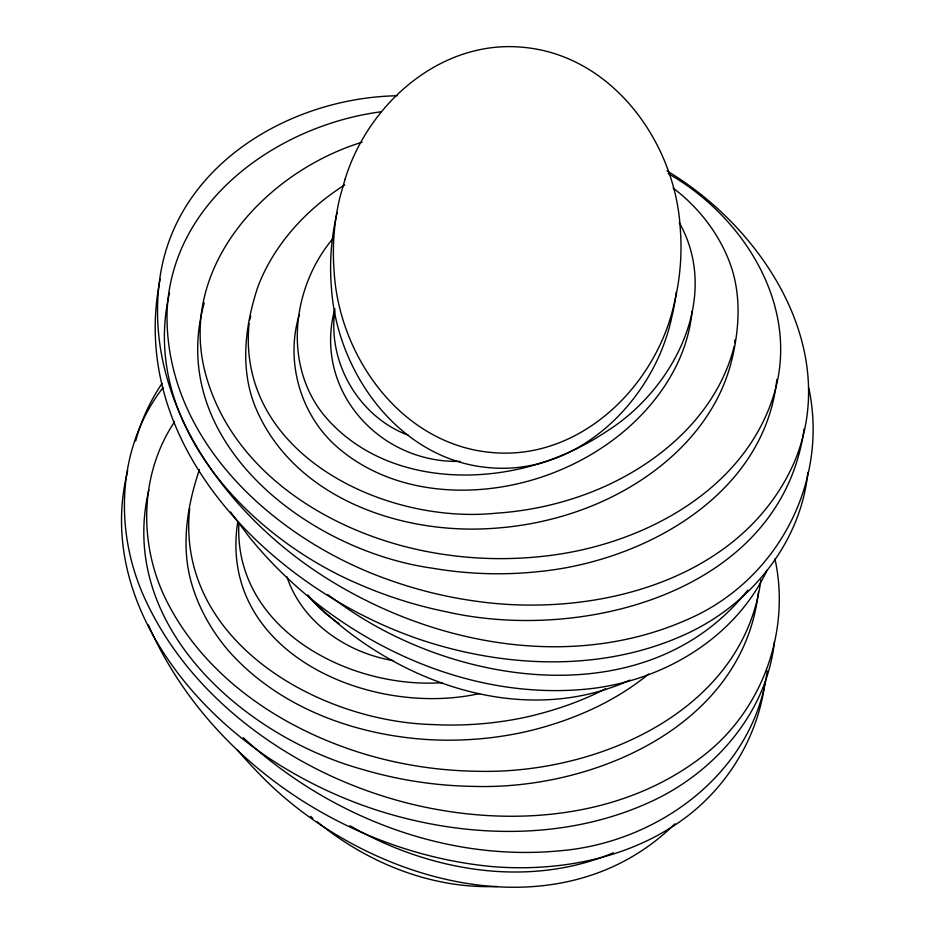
<?xml version="1.0" encoding="UTF-8"?>
<svg xmlns="http://www.w3.org/2000/svg" width="934" height="934" viewBox="0 0 934 934"><rect width="100%" height="100%" fill="white"/><g stroke="black" fill="none" stroke-linecap="round" stroke-linejoin="round"><path stroke-width="1.4" d="M238.882 523.192C233.547 628.921 349.176 689.199 442.366 682.672M249.098 323.561C236.033 453.726 384.201 524.639 495.896 513.21A309.026 288.688 10.4 0 0 583.423 495.067C651.617 470.584 715.958 418.864 734.264 346.105M734.708 342.801L734.848 340.023M189.695 508.306C175.58 639.895 317.338 721.538 432.722 724.551A335.971 313.871 10.4 0 0 530.057 716.238C556.162 709.922 581.777 701.201 605.594 688.72M776.843 379.414C764.619 495.3 643.83 561.579 538.019 571.666A362.077 338.248 10.4 0 1 432.43 568.187C308.85 551.013 165.143 442.167 204.242 302.861M758.373 592.284C743.125 725.753 594.257 789.919 474.192 786.405A385.684 360.314 10.4 0 1 362.766 769.499C243.856 736.763 116.762 625.336 148.845 490.011M760.906 579.909C743.441 711.836 596.324 774.613 476.97 771.262A385.684 360.314 10.4 0 1 365.556 754.357C284.076 729.921 206.262 678.995 166.941 601.554C138.454 545.561 139.178 474.589 174.565 421.794M804.116 428.729C781.805 591.07 584.299 643.398 446.032 611.712A405.636 378.947 10.4 0 1 361.621 585.349C249.495 538.684 139.224 423.452 169.474 292.926M334.874 310.567C327.355 362.742 358.983 416.996 408.567 435.349M774.449 641.553C766.977 711.638 716.028 770.737 653.73 800.345C567.09 841.359 465.249 838.872 375.41 809.696A420.078 392.443 10.4 0 1 292.062 772.406C189.018 713.704 96.471 595.542 127.654 470.853M807.887 472.406C800.671 543.705 749.78 604.999 685.638 634.233C607.252 670.145 516.233 668.37 434.742 644.18C282.325 599.044 125.086 451.157 160.169 279.091M765.004 681.832C758.653 734.498 729.699 783.404 687.891 815.826C632.738 857.996 560.797 872.052 492.627 866.635C346.946 853.022 207.745 760.007 148.354 624.928M767.223 670.927C754.065 772.885 657.968 842.853 559.781 850.804C444.315 861.907 327.624 815.639 243.272 737.685M692.047 311.512C686.63 367.576 649.399 415.793 603.784 446.545A259.313 242.245 10.4 0 1 537.132 478.523C471.483 499.106 392.934 494.331 338.785 448.402C300.76 416.471 284.812 361.925 299.324 314.501M237.761 521.651C217.33 653.053 370.74 717.989 479.644 693.542M334.897 308.699C312.867 389.233 378.83 463.591 460.018 461.349M135.699 441.023C141.022 420.557 150.222 401.013 162.002 383.489M249.53 320.257L250.756 316.264M199.421 469.615C187.687 504.348 181.289 542.292 190.221 578.45C196.957 605.034 210.489 629.458 228.13 650.344C278.542 707.622 355.154 735.443 429.944 739.693A335.971 313.871 10.4 0 0 527.278 731.38C571.094 720.943 613.743 702.683 648.733 673.951M767.328 569.728C733.89 640.654 658.248 683.56 581.719 689.537C485.038 697.441 388.719 660.642 313.661 600.947A425.052 397.09 10.4 0 1 249.308 537.062L230.558 511.995M163.17 387.493C116.236 447.584 113.843 532.905 145.704 600.434C181.103 676.8 247.58 735.07 322.23 771.834A420.078 392.443 10.4 0 0 408.158 803.275C507.057 828.038 621.005 820.122 703.629 755.489C762.296 710.085 790.829 631.256 774.94 558.812M747.842 590.054C649.445 714.872 457.777 687.482 341.447 604.415A425.052 397.09 10.4 0 1 327.624 594.479M332.738 238.812C289.972 289.622 282.115 372.129 330.227 422.203C382.987 478.15 469.697 485.622 539.91 463.381A259.313 242.245 10.4 0 0 606.563 431.403C673.472 389.525 721.527 297.421 679.251 222.596M674.967 823.8C556.15 940.666 359.146 880.097 256.838 771.332A413.575 386.361 10.4 0 1 237.294 749.827M344.681 184.955C306.632 209.158 274.281 243.996 257.994 286.481C245.14 324.974 239.664 368.124 255.215 406.699C292.856 497.799 400.955 535.007 493.117 528.352A309.026 288.688 10.4 0 0 580.644 510.221C648.838 485.727 713.179 434.006 731.485 361.248C739.775 327.927 741.689 292.038 728.59 259.652C717.195 231.258 697.535 206.531 673.181 188.119M629.925 680.115C519.316 730.271 387.96 679.508 308.302 595.927M613.358 852.777C527.979 888.888 428.321 870.932 349.981 825.703M362.182 142.19L359.532 143.007C265.513 173.012 178.791 266.377 204.78 370.95C231.072 474.414 335.68 536.256 435.221 553.045A362.077 338.248 10.4 0 0 540.798 556.524C639.486 546.787 746.943 491.366 775.313 389.77C798.745 303.153 742.086 215.369 668.16 173.596M380.944 111.8C277.667 125.401 170.081 201.405 167.023 313.766C165.271 443.125 278.169 542.129 392.443 581.1A405.636 378.947 10.4 0 0 478.558 601.554C596.441 617.631 741.853 580.446 794.087 462.692C842.153 349.748 763.195 228.386 667.016 170.934M397.113 95.758C291.863 97.743 179.165 162.843 160.613 273.358C140.193 397.008 223.868 512.719 323.806 576.488C429.885 644.285 570.405 671.943 688.416 619.09C776.843 580.598 828.983 482.831 808.809 388.03M497.483 886.459C431.94 889.156 367.459 862.969 317.221 821.815M393.004 660.571C346.748 652.761 302.021 622.418 286.855 576.628M336.637 621.927L339.03 623.375M335.563 621.122L324.915 612.996L314.746 603.259L307.846 594.993M310.578 816.363L312.797 818.184M676.321 292.155A270.708 252.904 10.4 0 1 671.674 317.56C653.917 400.733 577.516 476.317 488.412 467.607C398.666 459.481 336.135 371.814 331.325 286.224A270.708 252.904 10.4 0 1 337.151 212.508M345.206 178.826L339.918 197.366A270.708 252.904 10.4 0 0 334.103 271.082C338.914 356.671 401.445 444.339 491.191 452.465C580.294 461.174 656.695 385.59 674.453 302.418A270.708 252.904 10.4 0 0 680.279 228.69C675.469 143.112 612.938 55.445 523.18 47.307C441.257 39.216 368.311 103.452 345.206 178.826"/></g></svg>
